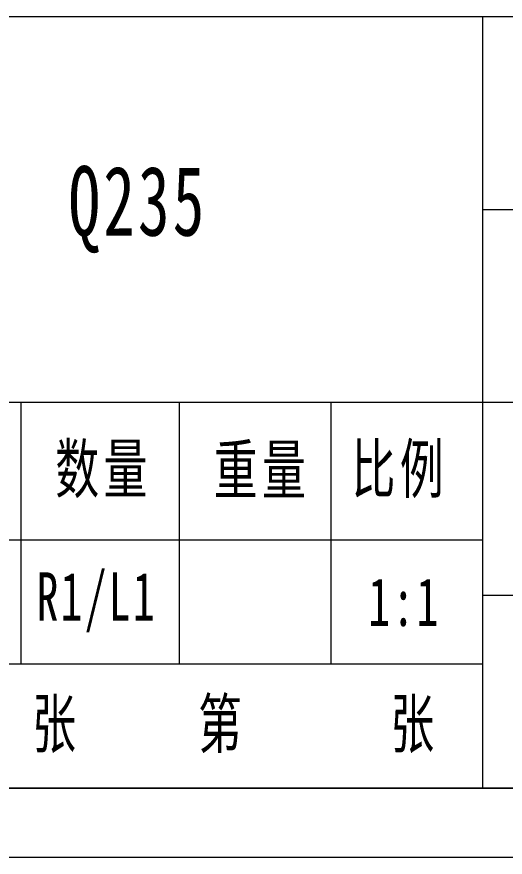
# Model space of a CAD drawing. Header units: millimetres. Extents: x -15766 to 80009, y -9701 to 15159.
# Drawn here: x -7710.4 to -7675, y 11134.1 to 11195.1 of the extents above; entities that cross this region are included whole.
import ezdxf

# ---------------------------------------------------------------- set-up
doc = ezdxf.new("R2010")
doc.units = ezdxf.units.MM
for name, color, linetype, lineweight in [('CDRAFT0', 7, 'Continuous', 18), ('title_frame', 7, 'Continuous', 18), ('尺寸线层', 3, 'Continuous', 18), ('粗实线层_1', 7, 'Continuous', 15), ('细实线层', 7, 'Continuous', 18)]:
    doc.layers.add(name, color=color, linetype=linetype, lineweight=lineweight)
doc.styles.add('标准', font='', dxfattribs={"width": 0.667})
doc.styles.get('标准').set_extended_font_data('宋体')

# ---------------------------------------------------------------- blocks, each defined once
blk = doc.blocks.new('*X3')
at = {"layer": 'CDRAFT0'}
blk.add_line((0, 0), (420, 0), dxfattribs=at)
at = {"layer": '粗实线层_1'}
blk.add_line((25, 5), (415, 5), dxfattribs=at)

msp = doc.modelspace()

# ---------------------------------------------------------------- linework, layer by layer
at = {"layer": '粗实线层_1'}
for p, q in [((-7626.62291, 11195.10436), (-7806.62291, 11195.10436)), ((-7676.62291, 11195.10436), (-7676.62291, 11139.10436)), ((-7626.62291, 11181.10436), (-7676.62291, 11181.10436)), ((-7676.62291, 11167.10436), (-7806.62291, 11167.10436)), ((-7710.12291, 11167.10436), (-7710.12291, 11148.10436)), ((-7698.62291, 11167.10436), (-7698.62291, 11148.10436)), ((-7687.62291, 11167.10436), (-7687.62291, 11148.10436)), ((-7626.62291, 11167.10436), (-7676.62291, 11167.10436)), ((-7626.62291, 11153.10436), (-7676.62291, 11153.10436)), ((-7676.62291, 11148.10436), (-7726.62291, 11148.10436)), ((-7626.62291, 11139.10436), (-7806.62291, 11139.10436))]:
    msp.add_line(p, q, dxfattribs=at)
at = {"layer": '细实线层'}
msp.add_line((-7676.62291, 11157.10436), (-7726.62291, 11157.10436), dxfattribs=at)

# ---------------------------------------------------------------- block references
at = {"layer": 'title_frame'}
msp.add_blockref('*X3', (-8041.62291, 11134.10436), dxfattribs=at)

# ---------------------------------------------------------------- texts
at = {"layer": '尺寸线层', "attachment_point": 5, "line_spacing_factor": 1.15057, "style": '标准'}
for s, insert, char_height, width in [('{\\T1.1;Q235}', (-7701.62291, 11181.10436), 5.0503058, 29.4580043), ('\\T1.1;数量', (-7704.12291, 11162.10436), 3.5, 22), ('\\T1.1;重量', (-7692.62291, 11162.10436), 3.5, 22), ('\\T1.1;比例', (-7682.62291, 11162.10436), 3.5, 22), ('{\\T1.1;R1/L1}', (-7704.62291, 11152.60436), 3.5, 11), ('\\T1.1;1:1', (-7682.2881, 11152.60436), 3.5, 10.6696195), ('\\T1.1;张', (-7707.55158, 11143.60436), 3.5, 8), ('\\T1.1;第', (-7695.51267, 11143.60436), 3.5, 8), ('\\T1.1;张', (-7681.55158, 11143.60436), 3.5, 8)]:
    msp.add_mtext(s, dxfattribs=dict(at, insert=insert, char_height=char_height, width=width))

doc.saveas('drawing.dxf')
